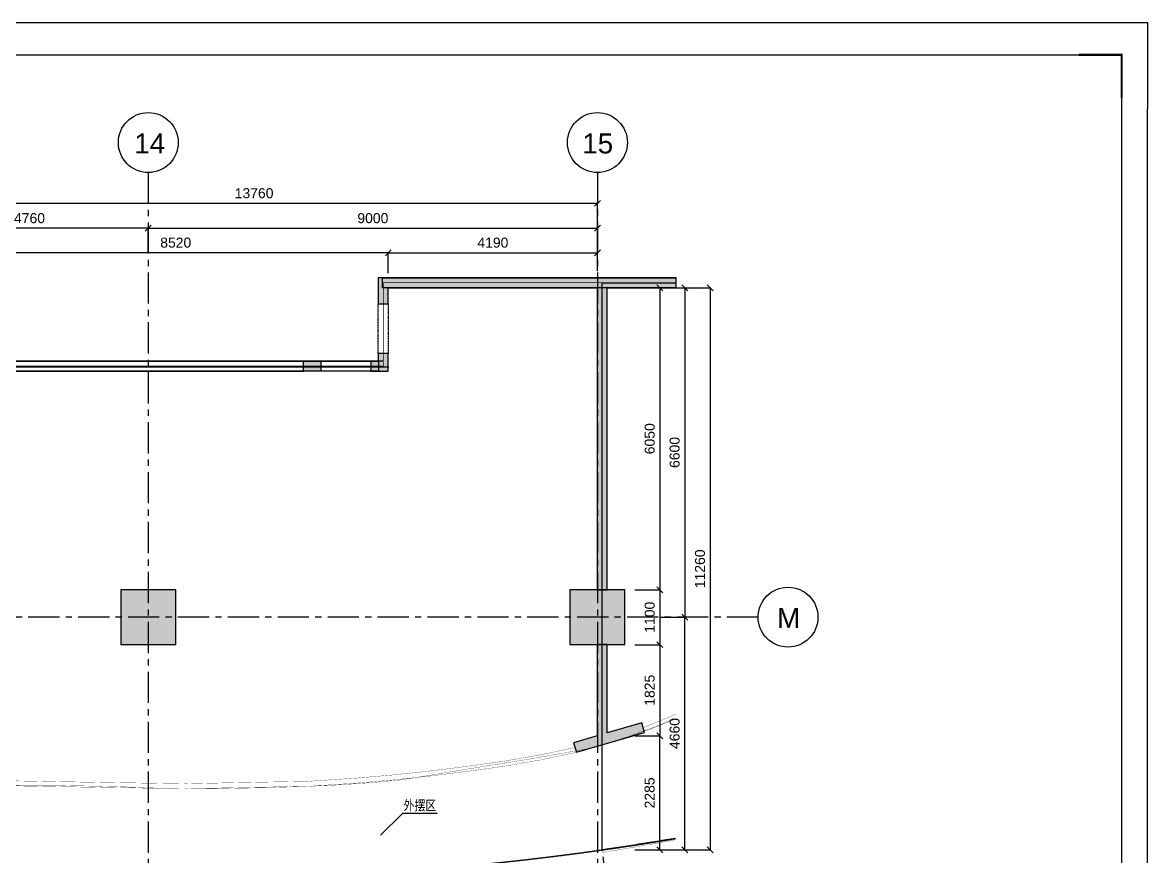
# Model space of a CAD drawing. Header units: inches. Extents: x -17552 to 18736, y -11730 to 13931.
# Drawn here: x -3808 to 18736, y -2774 to 13931 of the extents above; entities that cross this region are included whole.
import ezdxf

# ---------------------------------------------------------------- set-up
doc = ezdxf.new("R2010")
doc.units = ezdxf.units.IN
doc.header["$MEASUREMENT"] = 0
for name, pattern in [('2016.12.15__七层平面布置图$0$CENTER', [50.8, 31.75, -6.35, 6.35, -6.35]), ('CENTER', [2, 1.25, -0.25, 0.25, -0.25]), ('DASH', [0.35, 0.25, -0.1]), ('DASHED2', [0.375, 0.25, -0.125])]:
    doc.linetypes.add(name, pattern=pattern)
for name, color, linetype in [('2016.12.15__七层平面布置图$0$I-地坪-示意线', 23, 'Continuous'), ('DIM', 3, 'Continuous'), ('DIM TEXT', 7, 'Continuous'), ('I-Part-Glas-FhNw', 5, 'Continuous'), ('I-地坪-示意线', 1, 'Continuous'), ('I—隔墙—砖墙', 210, 'Continuous'), ('L01', 2, 'Continuous'), ('L07-COL', 5, 'Continuous'), ('L07-WAL', 2, 'Continuous'), ('L07-WALL', 2, 'Continuous'), ('WALL', 255, 'Continuous'), ('建-填充', 9, 'Continuous'), ('柱', 7, 'Continuous'), ('结构柱', 5, 'Continuous'), ('轴线', 10, 'CENTER')]:
    doc.layers.add(name, color=color, linetype=linetype)
doc.layers.add('I-Area-Rent', color=7, linetype='Continuous', true_color=0xff1414)
doc.layers.add('租户合同线', color=5, linetype='Continuous', lineweight=50)
doc.styles.get("Standard").update_dxf_attribs({"font": 'arial.ttf'})
doc.dimstyles.new('DIM-200MM', dxfattribs={"dimtxt": 200, "dimasz": 120, "dimexe": 10, "dimexo": 100, "dimgap": 100, "dimtad": 1, "dimdec": 0, "dimrnd": 5, "dimzin": 1, "dimdsep": 46, "dimtxsty": 'Standard', "dimblk": 'OBLIQUE', "dimcen": 0.5, "dimdle": 1, "dimclrd": 256, "dimclre": 256, "dimclrt": 7, "dimaunit": 1, "dimadec": 0, "dimazin": 0, "dimtfac": 1, "dimtdec": 0, "dimtix": 1, "dimtmove": 2, "dimatfit": 3, "dimfxl": 500, "dimfxlon": 1, "dimtolj": 1, "dimtzin": 1, "dimarcsym": 0})

# ---------------------------------------------------------------- blocks, each defined once
blk = doc.blocks.new('_Oblique')
at = {"color": 0, "linetype": 'ByBlock', "lineweight": -2}
blk.add_line((-0.5, -0.5), (0.5, 0.5), dxfattribs=at)
blk = doc.blocks.new('*D4')
at = {"layer": 'DEFPOINTS', "color": 0, "transparency": 16777216}
for p in [(8063, -358), (8963, -358), (8163, -2642)]:
    blk.add_point(p, dxfattribs=at)
at = {"layer": 'DIM', "lineweight": -2, "transparency": 16777216}
for p, q in [((8463, -358), (8973, -358)), ((8963, -2643), (8963, -357)), ((8463, -2642), (8973, -2642))]:
    blk.add_line(p, q, dxfattribs=at)
at = {"layer": 'DIM', "lineweight": -2, "transparency": 16777216, "xscale": 120, "yscale": 120, "zscale": 120}
for p, rotation in [((8963, -358), 90), ((8963, -2642), 270)]:
    blk.add_blockref('_Oblique', p, dxfattribs=dict(at, rotation=rotation))
at = {"layer": 'DIM', "color": 7, "transparency": 16777216, "insert": (8760, -1500), "char_height": 200, "attachment_point": 5, "rotation": 90}
blk.add_mtext('\\A1;2285', dxfattribs=at)
blk = doc.blocks.new('*D10')
at = {"layer": 'DEFPOINTS', "color": 0, "transparency": 16777216}
for p in [(-4997, 9319), (-4997, 8809), (3523, 8809)]:
    blk.add_point(p, dxfattribs=at)
at = {"layer": 'DIM', "lineweight": -2, "transparency": 16777216}
for p, q in [((3524, 9319), (-4998, 9319)), ((-4997, 8909), (-4997, 9329)), ((3523, 8909), (3523, 9329))]:
    blk.add_line(p, q, dxfattribs=at)
at = {"layer": 'DIM', "lineweight": -2, "transparency": 16777216, "xscale": 120, "yscale": 120, "zscale": 120, "rotation": 180}
blk.add_blockref('_Oblique', (-4997, 9319), dxfattribs=at)
at = {"layer": 'DIM', "lineweight": -2, "transparency": 16777216, "xscale": 120, "yscale": 120, "zscale": 120}
blk.add_blockref('_Oblique', (3523, 9319), dxfattribs=at)
at = {"layer": 'DIM', "color": 7, "transparency": 16777216, "insert": (-737, 9521), "char_height": 200, "attachment_point": 5}
blk.add_mtext('\\A1;8520', dxfattribs=at)
blk = doc.blocks.new('*D11')
at = {"layer": 'DEFPOINTS', "color": 0, "transparency": 16777216}
for p in [(-6047, 9809), (-6047, 8909), (-1287, 8909)]:
    blk.add_point(p, dxfattribs=at)
at = {"layer": 'DIM', "lineweight": -2, "transparency": 16777216}
for p, q in [((-1286, 9809), (-6048, 9809)), ((-6047, 9309), (-6047, 9819)), ((-1287, 9309), (-1287, 9819))]:
    blk.add_line(p, q, dxfattribs=at)
at = {"layer": 'DIM', "lineweight": -2, "transparency": 16777216, "xscale": 120, "yscale": 120, "zscale": 120, "rotation": 180}
blk.add_blockref('_Oblique', (-6047, 9809), dxfattribs=at)
at = {"layer": 'DIM', "lineweight": -2, "transparency": 16777216, "xscale": 120, "yscale": 120, "zscale": 120}
blk.add_blockref('_Oblique', (-1287, 9809), dxfattribs=at)
at = {"layer": 'DIM', "color": 7, "transparency": 16777216, "insert": (-3667, 10011), "char_height": 200, "attachment_point": 5}
blk.add_mtext('\\A1;4760', dxfattribs=at)
blk = doc.blocks.new('*D12')
at = {"layer": 'DEFPOINTS', "color": 0, "transparency": 16777216}
for p in [(7713, 9809), (-1287, 8909), (7713, 8909)]:
    blk.add_point(p, dxfattribs=at)
at = {"layer": 'DIM', "lineweight": -2, "transparency": 16777216}
for p, q in [((-1288, 9809), (7714, 9809)), ((-1287, 9309), (-1287, 9819)), ((7713, 9309), (7713, 9819))]:
    blk.add_line(p, q, dxfattribs=at)
at = {"layer": 'DIM', "lineweight": -2, "transparency": 16777216, "xscale": 120, "yscale": 120, "zscale": 120, "rotation": 180}
blk.add_blockref('_Oblique', (-1287, 9809), dxfattribs=at)
at = {"layer": 'DIM', "lineweight": -2, "transparency": 16777216, "xscale": 120, "yscale": 120, "zscale": 120}
blk.add_blockref('_Oblique', (7713, 9809), dxfattribs=at)
at = {"layer": 'DIM', "color": 7, "transparency": 16777216, "insert": (3213, 10011), "char_height": 200, "attachment_point": 5}
blk.add_mtext('\\A1;9000', dxfattribs=at)
blk = doc.blocks.new('*D13')
at = {"layer": 'DEFPOINTS', "color": 0, "transparency": 16777216}
for p in [(-6047, 10309), (7713, 9052), (-6047, 9009)]:
    blk.add_point(p, dxfattribs=at)
at = {"layer": 'DIM', "lineweight": -2, "transparency": 16777216}
for p, q in [((7714, 10309), (-6048, 10309)), ((-6047, 9809), (-6047, 10319)), ((7713, 9809), (7713, 10319))]:
    blk.add_line(p, q, dxfattribs=at)
at = {"layer": 'DIM', "lineweight": -2, "transparency": 16777216, "xscale": 120, "yscale": 120, "zscale": 120, "rotation": 180}
blk.add_blockref('_Oblique', (-6047, 10309), dxfattribs=at)
at = {"layer": 'DIM', "lineweight": -2, "transparency": 16777216, "xscale": 120, "yscale": 120, "zscale": 120}
blk.add_blockref('_Oblique', (7713, 10309), dxfattribs=at)
at = {"layer": 'DIM', "color": 7, "transparency": 16777216, "insert": (833, 10511), "char_height": 200, "attachment_point": 5}
blk.add_mtext('\\A1;13760', dxfattribs=at)
blk = doc.blocks.new('*D15')
at = {"layer": 'DEFPOINTS', "color": 0, "transparency": 16777216}
for p in [(7713, 9319), (3523, 8819), (7713, 8852)]:
    blk.add_point(p, dxfattribs=at)
at = {"layer": 'DIM', "lineweight": -2, "transparency": 16777216}
for p, q in [((3522, 9319), (7714, 9319)), ((3523, 8919), (3523, 9329)), ((7713, 8952), (7713, 9329))]:
    blk.add_line(p, q, dxfattribs=at)
at = {"layer": 'DIM', "lineweight": -2, "transparency": 16777216, "xscale": 120, "yscale": 120, "zscale": 120, "rotation": 180}
blk.add_blockref('_Oblique', (3523, 9319), dxfattribs=at)
at = {"layer": 'DIM', "lineweight": -2, "transparency": 16777216, "xscale": 120, "yscale": 120, "zscale": 120}
blk.add_blockref('_Oblique', (7713, 9319), dxfattribs=at)
at = {"layer": 'DIM', "color": 7, "transparency": 16777216, "insert": (5618, 9521), "char_height": 200, "attachment_point": 5}
blk.add_mtext('\\A1;4190', dxfattribs=at)
blk = doc.blocks.new('*D16')
at = {"layer": 'DEFPOINTS', "color": 0, "transparency": 16777216}
for p in [(8064, 8619), (8064, 2569), (8963, 2569)]:
    blk.add_point(p, dxfattribs=at)
at = {"layer": 'DIM', "lineweight": -2, "transparency": 16777216}
for p, q in [((8463, 8619), (8973, 8619)), ((8963, 8620), (8963, 2568)), ((8463, 2569), (8973, 2569))]:
    blk.add_line(p, q, dxfattribs=at)
at = {"layer": 'DIM', "lineweight": -2, "transparency": 16777216, "xscale": 120, "yscale": 120, "zscale": 120}
for p, rotation in [((8963, 8619), 90), ((8963, 2569), 270)]:
    blk.add_blockref('_Oblique', p, dxfattribs=dict(at, rotation=rotation))
at = {"layer": 'DIM', "color": 7, "transparency": 16777216, "insert": (8761, 5594), "char_height": 200, "attachment_point": 5, "rotation": 90}
blk.add_mtext('\\A1;6050', dxfattribs=at)
blk = doc.blocks.new('*D17')
at = {"layer": 'DEFPOINTS', "color": 0, "transparency": 16777216}
for p in [(8620, 2569), (8620, 1469), (8963, 1469)]:
    blk.add_point(p, dxfattribs=at)
at = {"layer": 'DIM', "lineweight": -2, "transparency": 16777216}
for p, q in [((8720, 2569), (8973, 2569)), ((8963, 2570), (8963, 1468)), ((8720, 1469), (8973, 1469))]:
    blk.add_line(p, q, dxfattribs=at)
at = {"layer": 'DIM', "lineweight": -2, "transparency": 16777216, "xscale": 120, "yscale": 120, "zscale": 120}
for p, rotation in [((8963, 2569), 90), ((8963, 1469), 270)]:
    blk.add_blockref('_Oblique', p, dxfattribs=dict(at, rotation=rotation))
at = {"layer": 'DIM', "color": 7, "transparency": 16777216, "insert": (8761, 2019), "char_height": 200, "attachment_point": 5, "rotation": 90}
blk.add_mtext('\\A1;1100', dxfattribs=at)
blk = doc.blocks.new('*D18')
at = {"layer": 'DEFPOINTS', "color": 0, "transparency": 16777216}
for p in [(8070, 1469), (8063, -358), (8963, -358)]:
    blk.add_point(p, dxfattribs=at)
at = {"layer": 'DIM', "lineweight": -2, "transparency": 16777216}
for p, q in [((8463, 1469), (8973, 1469)), ((8963, 1470), (8963, -359)), ((8463, -358), (8973, -358))]:
    blk.add_line(p, q, dxfattribs=at)
at = {"layer": 'DIM', "lineweight": -2, "transparency": 16777216, "xscale": 120, "yscale": 120, "zscale": 120}
for p, rotation in [((8963, 1469), 90), ((8963, -358), 270)]:
    blk.add_blockref('_Oblique', p, dxfattribs=dict(at, rotation=rotation))
at = {"layer": 'DIM', "color": 7, "transparency": 16777216, "insert": (8760, 556), "char_height": 200, "attachment_point": 5, "rotation": 90}
blk.add_mtext('\\A1;1825', dxfattribs=at)
blk = doc.blocks.new('*D19')
at = {"layer": 'DEFPOINTS', "color": 0, "transparency": 16777216}
for p in [(8170, 2019), (9463, 2019), (8564, -2642)]:
    blk.add_point(p, dxfattribs=at)
at = {"layer": 'DIM', "lineweight": -2, "transparency": 16777216}
for p, q in [((8963, 2019), (9473, 2019)), ((9463, -2643), (9463, 2020)), ((8963, -2642), (9473, -2642))]:
    blk.add_line(p, q, dxfattribs=at)
at = {"layer": 'DIM', "lineweight": -2, "transparency": 16777216, "xscale": 120, "yscale": 120, "zscale": 120}
for p, rotation in [((9463, 2019), 90), ((9463, -2642), 270)]:
    blk.add_blockref('_Oblique', p, dxfattribs=dict(at, rotation=rotation))
at = {"layer": 'DIM', "color": 7, "transparency": 16777216, "insert": (9261, -311), "char_height": 200, "attachment_point": 5, "rotation": 90}
blk.add_mtext('\\A1;4660', dxfattribs=at)
blk = doc.blocks.new('*D20')
at = {"layer": 'DEFPOINTS', "color": 0, "transparency": 16777216}
for p in [(8164, 8619), (8720, 2019), (9463, 2019)]:
    blk.add_point(p, dxfattribs=at)
at = {"layer": 'DIM', "lineweight": -2, "transparency": 16777216}
for p, q in [((8963, 8619), (9473, 8619)), ((9463, 8620), (9463, 2018)), ((8963, 2019), (9473, 2019))]:
    blk.add_line(p, q, dxfattribs=at)
at = {"layer": 'DIM', "lineweight": -2, "transparency": 16777216, "xscale": 120, "yscale": 120, "zscale": 120}
for p, rotation in [((9463, 8619), 90), ((9463, 2019), 270)]:
    blk.add_blockref('_Oblique', p, dxfattribs=dict(at, rotation=rotation))
at = {"layer": 'DIM', "color": 7, "transparency": 16777216, "insert": (9261, 5319), "char_height": 200, "attachment_point": 5, "rotation": 90}
blk.add_mtext('\\A1;6600', dxfattribs=at)
blk = doc.blocks.new('*D21')
at = {"layer": 'DEFPOINTS', "color": 0, "transparency": 16777216}
for p in [(8264, 8619), (8664, -2642), (9971, -2642)]:
    blk.add_point(p, dxfattribs=at)
at = {"layer": 'DIM', "lineweight": -2, "transparency": 16777216}
for p, q in [((9471, 8619), (9981, 8619)), ((9971, 8620), (9971, -2643)), ((9471, -2642), (9981, -2642))]:
    blk.add_line(p, q, dxfattribs=at)
at = {"layer": 'DIM', "lineweight": -2, "transparency": 16777216, "xscale": 120, "yscale": 120, "zscale": 120}
for p, rotation in [((9971, 8619), 90), ((9971, -2642), 270)]:
    blk.add_blockref('_Oblique', p, dxfattribs=dict(at, rotation=rotation))
at = {"layer": 'DIM', "color": 7, "transparency": 16777216, "insert": (9769, 2988), "char_height": 200, "attachment_point": 5, "rotation": 90}
blk.add_mtext('\\A1;11260', dxfattribs=at)
blk = doc.blocks.new('*D40')
at = {"layer": 'DEFPOINTS', "color": 0, "transparency": 16777216}
for p in [(7806, -2642), (6253, -2846), (7889, -3276)]:
    blk.add_point(p, dxfattribs=at)
at = {"layer": 'DIM', "lineweight": -2, "transparency": 16777216}
for p, q in [((7824, -2780), (7890, -3286)), ((6271, -2984), (6337, -3489)), ((6335, -3480), (7890, -3276))]:
    blk.add_line(p, q, dxfattribs=at)
at = {"layer": 'DIM', "lineweight": -2, "transparency": 16777216, "xscale": 120, "yscale": 120, "zscale": 120}
for p, rotation in [((7889, -3276), 7.475247213051609), ((6336, -3479), 187.4752472130517)]:
    blk.add_blockref('_Oblique', p, dxfattribs=dict(at, rotation=rotation))
at = {"layer": 'DIM', "color": 7, "transparency": 16777216, "insert": (7086, -3177), "char_height": 200, "attachment_point": 5, "rotation": 7.4752}
blk.add_mtext('\\A1;1565', dxfattribs=at)

msp = doc.modelspace()

# ---------------------------------------------------------------- hatches: boundary and pattern name
at = {"layer": 'I—隔墙—砖墙'}
h = msp.add_hatch(color=8, dxfattribs=at)
h.dxf.hatch_style = 1
h.paths.add_polyline_path([(7292.8, -687), (8656.7, -288.2), (8600.6, -96.3), (7905.5, -299.5), (7905.8, 1469.3), (7705.9, 1469.3), (7705.6, -357.9), (7236.7, -495)])
at = {"layer": 'WALL'}
h = msp.add_hatch(color=256, dxfattribs=at)
h.dxf.hatch_style = 1
h.paths.add_polyline_path([(-1837.4, 2569.3), (-1837.4, 1469.3), (-737.4, 1469.3), (-737.4, 2569.3)])
h = msp.add_hatch(color=256, dxfattribs=at)
h.dxf.hatch_style = 1
h.paths.add_polyline_path([(7162.6, 2569.3), (7162.6, 1469.3), (8262.6, 1469.3), (8262.6, 2569.3)])
at = {"layer": '建-填充'}
h = msp.add_hatch(color=256, dxfattribs=at)
h.dxf.hatch_style = 1
h.paths.add_polyline_path([(9288.2, 8619.3), (9288.2, 8819.3), (3322.6, 8819.3), (3322.6, 8299.3), (3522.6, 8299.3), (3522.6, 8619.3), (7707, 8619.3), (7706, 2569.3), (7906, 2569.3), (7907, 8619.4)])
h = msp.add_hatch(color=256, dxfattribs=at)
h.dxf.hatch_style = 1
h.paths.add_polyline_path([(3322.6, 7299.3), (3322.6, 7149.3), (3172.9, 7149.3), (3172.9, 6949.3), (3522.6, 6949.3), (3522.6, 7299.3)])
h = msp.add_hatch(color=256, dxfattribs=at)
h.dxf.hatch_style = 1
h.paths.add_polyline_path([(1822.6, 6949.3), (1822.6, 7149.3), (2172.9, 7149.3), (2172.9, 6949.3)])

# ---------------------------------------------------------------- linework, layer by layer
at = {"color": 3}
msp.add_line((4498.4, -1911.9), (3807.9, -1911.9), dxfattribs=at)
for points in [[(-17552.2, -10001.8), (-17552.2, 13931), (17007.8, 13931)], [(17007.8, 13931), (18735.8, 13931), (18735.8, 12203)], [(17007.8, -11729.8), (18735.8, -11729.8), (18735.8, 12203)]]:
    msp.add_lwpolyline(points)
at = {"const_width": 43.2}
msp.add_lwpolyline([(18217.4, 12419), (18217.4, 13283), (17353.4, 13283)], dxfattribs=at)
msp.add_lwpolyline([(-17033.8, 13283), (18217.4, 13283), (18217.4, -11081.8), (-17033.8, -11081.8)], close=True)
at = {"layer": '2016.12.15__七层平面布置图$0$I-地坪-示意线', "linetype": '2016.12.15__七层平面布置图$0$CENTER'}
msp.add_lwpolyline([(-4745.2, -3088.5, -0.0072466), (-1578.2, -3178.3, 0.0485959), (9276.8, -2413.3, 0.0485959)], format="xyb", dxfattribs=at)
at = {"layer": 'DIM'}
msp.add_line((3807.9, -1911.9), (3364.8, -2346.1), dxfattribs=at)
for centre in [(-1287.4, 11526.3), (7712.6, 11526.3), (11532.6, 2020.3)]:
    msp.add_circle(centre, 600, dxfattribs=at)
at = {"layer": 'I-Area-Rent', "color": 7, "linetype": 'DASH', "ltscale": 150, "const_width": 5}
for points in [[(9276.8, -8.9, -0.0299416), (7805.5, -537.1), (7805.7, 8719.3), (9276.8, 8719.3)], [(9276.8, -2439.5, -0.0072256), (7805.5, -2693.2), (7805.5, -538.7, 0.0329498), (9276.8, -21.7, 0.0329498)]]:
    msp.add_lwpolyline(points, format="xyb", dxfattribs=at)
msp.add_lwpolyline([(7805.5, -538.7), (7501.1, -618.1, -0.0075484), (5537.3, -953.5), (3778.9, -1240.2, -0.0158119), (1918.4, -1369.2), (1918.4, -1369.1, -0.0107593), (-781, -1416.2, 0.0146282), (-4343.7, -1352.6, -0.0176595), (-5418, -1275.1, -0.3394044), (-6174.6, -631.7), (-6247.4, -631.7), (-6247.4, -1151.9, 0.3423729), (-4745.2, -3088.5, 0.0170779), (1922.6, -3162.8, 0.0263302), (7805.5, -2642)], format="xyb", close=True, dxfattribs=at)
at = {"layer": 'I-Part-Glas-FhNw', "color": 7, "linetype": 'DASHED2', "ltscale": 75, "const_width": 5}
for points in [[(9276.8, 73.8, -0.0139422), (8621.4, -194.7)], [(7292.8, -687, -0.0268673), (5086.1, -1071.6, -0.0142665), (2901.2, -1302.7, 0.001867), (1918.4, -1369.3, 0.0019474), (-528.8, -1416.7, -0.0009837), (-4343.7, -1352.6, -0.0175681), (-5418, -1275.1, -0.3082915), (-6211.3, -631.7, -31.9284403)], [(7270.3, -589.5, -0.0268763), (5073.5, -972.4, -0.0142672), (2894.2, -1203, 0.0018605), (1914, -1269.3, 0.0019437), (-529.2, -1316.7, -0.0009829), (-4341, -1252.6, -0.0175733), (-5408.5, -1175.5, -0.3086841), (-6115.5, -603, -0.3086841)]]:
    msp.add_lwpolyline(points, format="xyb", dxfattribs=at)
at = {"layer": 'I-地坪-示意线', "color": 8, "linetype": 'CENTER'}
msp.add_lwpolyline([(-4745.2, -3088.5, -0.0072466), (-1578.2, -3178.3, 0.0485959), (9276.8, -2413.3, 0.0485959)], format="xyb", dxfattribs=at)
at = {"layer": 'I—隔墙—砖墙', "color": 7}
for points in [[(9288.2, 8619.3), (9288.2, 8819.3), (3322.6, 8819.3), (3322.6, 8299.3), (3522.6, 8299.3), (3522.6, 8619.3), (7707, 8619.3), (7706, 2569.3), (7906, 2569.3), (7907, 8619.4)], [(3322.6, 7299.3), (3322.6, 7149.3), (3172.9, 7149.3), (3172.9, 6949.3), (3522.6, 6949.3), (3522.6, 7299.3)]]:
    msp.add_lwpolyline(points, close=True, dxfattribs=at)
at = {"layer": 'I—隔墙—砖墙', "color": 7, "linetype": 'DASHED2', "ltscale": 15}
msp.add_lwpolyline([(3322.6, 8299.3), (3522.6, 8299.3), (3522.6, 7299.3), (3322.6, 7299.3)], close=True, dxfattribs=at)
at = {"layer": 'I—隔墙—砖墙', "color": 7, "linetype": 'ByBlock'}
msp.add_lwpolyline([(1822.6, 6949.3), (1822.6, 7149.3), (2172.9, 7149.3), (2172.9, 6949.3)], close=True, dxfattribs=at)
at = {"layer": 'I—隔墙—砖墙', "color": 7}
msp.add_lwpolyline([(7292.8, -687), (8656.7, -288.2), (8600.6, -96.3), (7905.5, -299.5), (7905.8, 1469.3), (7705.9, 1469.3), (7705.6, -357.9), (7236.7, -495), (7292.8, -687)], dxfattribs=at)
at = {"layer": 'L01', "color": 7}
for p, q in [((3412.6, 7149.3), (-6247.4, 7149.3)), ((3532.6, 7029.3), (-6127.4, 7029.3))]:
    msp.add_line(p, q, dxfattribs=at)
at = {"layer": 'L07-COL', "color": 7}
for p, q in [((-737.4, 2569.3), (-1837.4, 2569.3)), ((-737.4, 1469.3), (-737.4, 2569.3)), ((-1837.4, 1469.3), (-737.4, 1469.3))]:
    msp.add_line(p, q, dxfattribs=at)
at = {"layer": 'L07-WAL', "color": 7}
msp.add_lwpolyline([(9276.8, 8619.3), (3404.6, 8619.3), (3404.6, 8819.3), (9276.8, 8819.3)], dxfattribs=at)
msp.add_lwpolyline([(-4997.4, 7149.3), (3322.7, 7149.3), (3322.7, 6949.3), (-4997.4, 6949.3)], close=True, dxfattribs=at)
at = {"layer": 'L07-WALL', "color": 3, "const_width": 10}
msp.add_lwpolyline([(7805.7, 8719.3), (3422.6, 8719.3), (3422.6, 7049.3), (-6147.4, 7049.3), (-6147.4, -631.7), (-6247.4, -631.7, 0.1945176), (-5832.7, -2381.1, 0.168769), (-4745.2, -3088.5, -0.0072466), (-1578.2, -3178.3, 0.0156011), (1922.7, -3162.8), (1922.7, -3162.8, 0.0088594), (3908.2, -3056.7, -0.0034117), (4694.8, -3000.6), (6252.9, -2845.8, 0.0034877), (7805.5, -2642)], format="xyb", close=True, dxfattribs=at)
at = {"layer": 'L07-WALL', "color": 7}
msp.add_lwpolyline([(1822.6, 6949.3), (1822.6, 7149.3), (-4997.4, 7149.3), (-4997.4, 6949.3)], close=True, dxfattribs=at)
at = {"layer": '柱', "color": 7}
msp.add_lwpolyline([(7162.6, 2569.3), (7162.6, 1469.3), (8262.6, 1469.3), (8262.6, 2569.3)], close=True, dxfattribs=at)
at = {"layer": '租户合同线', "color": 7, "linetype": 'Continuous', "lineweight": -3, "ltscale": 150}
msp.add_lwpolyline([(9276.8, -2411.6, -0.0046834), (7805.5, -2642), (7805.7, 8719.3), (9276.8, 8719.3)], format="xyb", dxfattribs=at)
at = {"layer": '结构柱', "color": 7}
msp.add_lwpolyline([(-1837.4, 2569.3), (-1837.4, 1469.3), (-737.4, 1469.3), (-737.4, 2569.3)], close=True, dxfattribs=at)
at = {"layer": '轴线', "ltscale": 500}
for p, q in [((-1287.4, 10926.3), (-1287.4, -5504)), ((7712.6, 10926.3), (7712.6, -5504)), ((10932.6, 2019.3), (-10554.9, 2019.3))]:
    msp.add_line(p, q, dxfattribs=at)

# ---------------------------------------------------------------- texts
at = {"layer": 'DIM TEXT', "width": 0.8}
msp.add_text('外摆区', height=200, dxfattribs=at).set_placement((3827.9, -1848.1))
at = {"layer": 'DIM TEXT', "char_height": 400, "attachment_point": 1}
for s, insert in [('14', (-1569.6, 11708.2)), ('15', (7407.8, 11708.2)), ('M', (11310.4, 2202.2))]:
    msp.add_mtext_dynamic_manual_height_columns(s, width=10456.675, gutter_width=2, heights=[0], dxfattribs=dict(at, insert=insert))

# ---------------------------------------------------------------- dimensions: what is measured, and where the dimension line sits
at = {"layer": 'DIM'}
for base, p1, p2, picture, middle in [((-6047.4, 10309.3), (7712.6, 9052.3), (-6047.4, 9009.3), '*D13', (832.6, 10511.5)), ((-6047.4, 9809.3), (-1287.4, 8909.3), (-6047.4, 8909.3), '*D11', (-3667.4, 10011.4)), ((7712.6, 9809.3), (-1287.4, 8909.3), (7712.6, 8908.7), '*D12', (3212.6, 10011.4)), ((-4997.4, 9319.3), (3522.6, 8809.3), (-4997.4, 8809.3), '*D10', (-737.4, 9521.4)), ((7712.6, 9319.3), (3522.6, 8819.3), (7712.6, 8852.3), '*D15', (5617.6, 9521.4))]:
    dim = msp.add_linear_dim(base=base, p1=p1, p2=p2, dimstyle='DIM-200MM', dxfattribs=at)
    dim.commit()
    dim.dimension.update_dxf_attribs({"geometry": picture, "text_midpoint": middle})
for base, p1, p2, picture, middle in [((8962.6, 2569.3), (8064, 8618.7), (8064, 2569.3), '*D16', (8760.5, 5594)), ((9462.6, 2019.3), (8164, 8618.7), (8719.7, 2019.3), '*D20', (9260.5, 5319)), ((9970.8, -2642), (8264, 8618.7), (8663.5, -2642), '*D21', (9768.7, 2988.3)), ((8962.6, 1469.3), (8619.7, 2569.3), (8619.7, 1469.3), '*D17', (8760.5, 2019.3)), ((9462.6, 2019.3), (8563.5, -2642), (8169.7, 2019.3), '*D19', (9260.5, -311.4)), ((8962.6, -357.9), (8069.7, 1469.3), (8062.6, -357.9), '*D18', (8760.5, 555.7)), ((8962.6, -357.8), (8162.5, -2642), (8062.6, -357.8), '*D4', (8760.5, -1499.9))]:
    dim = msp.add_linear_dim(base=base, p1=p1, p2=p2, angle=90, dimstyle='DIM-200MM', dxfattribs=at)
    dim.commit()
    dim.dimension.update_dxf_attribs({"geometry": picture, "text_midpoint": middle})
dim = msp.add_aligned_dim(p1=(6252.9, -2845.8), p2=(7805.5, -2642), distance=-639.1, dimstyle='DIM-200MM', dxfattribs=at)
dim.commit()
dim.dimension.update_dxf_attribs({"geometry": '*D40', "text_midpoint": (7086, -3177.1)})

doc.saveas('drawing.dxf')
